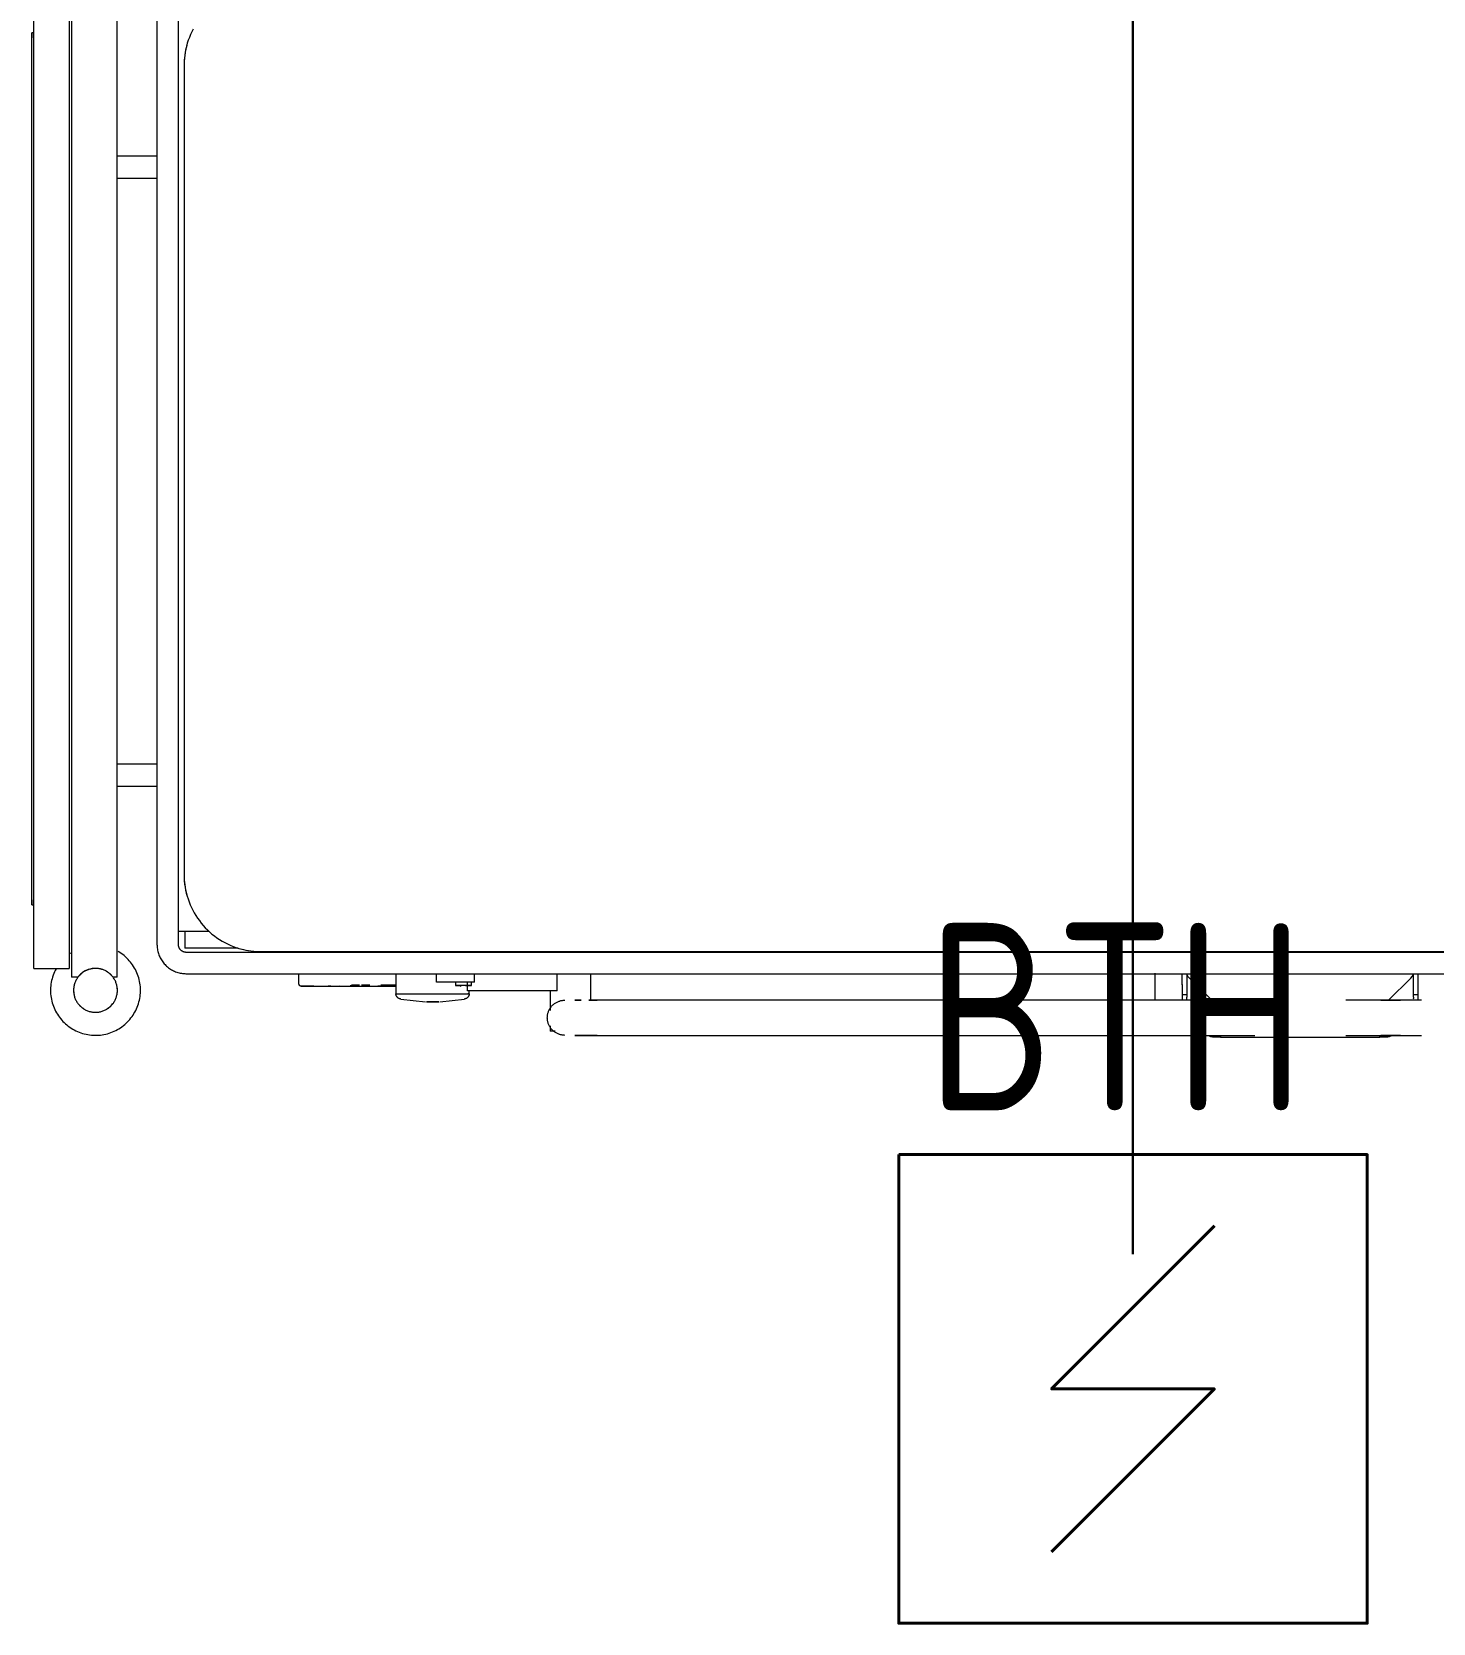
# Model space of a CAD drawing. Header units: millimetres. Extents: x -174154 to -170572, y -111302 to -109817.
# Drawn here: x -171701.25 to -171688.47, y -110927.54 to -110913.03 of the extents above; entities that cross this region are included whole.
import ezdxf

# ---------------------------------------------------------------- set-up
doc = ezdxf.new("R2010")
doc.units = ezdxf.units.MM
doc.set_wipeout_variables(frame=1)
doc.linetypes.add('ACAD_ISO02W100', pattern=[15, 12, -3])
for name, color, linetype, lineweight in [('!Подложка', 252, 'ACAD_ISO02W100', 25), ('Кабель ПС', 20, 'ACAD_ISO02W100', 30), ('ПС', 1, 'Continuous', 50), ('Специальное оборудование', 7, 'Continuous', 18)]:
    doc.layers.add(name, color=color, linetype=linetype, lineweight=lineweight)
doc.styles.get("Standard").update_dxf_attribs({"font": 'GOST_A.TTF'})

# ---------------------------------------------------------------- blocks, each defined once
blk = doc.blocks.new('*U11')
at = {"layer": 'ПС', "ltscale": 300, "insert": (138.9, 388.4), "char_height": 120, "width": 281.478, "attachment_point": 5, "bg_fill": 3, "box_fill_scale": 1, "bg_fill_color": 256, "bg_fill_transparency": 0}
blk.add_mtext('BTH', dxfattribs=at)
blk.add_wipeout([(0, 300), (300, 300), (300, 0), (0, 0)]).dxf.layer = 'ПС'
at = {"layer": 'ПС', "color": 1, "lineweight": 40}
blk.add_lwpolyline([(0, 300), (300, 300), (300, 0), (0, 0)], close=True, dxfattribs=at)
at = {"layer": 'ПС', "lineweight": 40, "ltscale": 100}
blk.add_lwpolyline([(202.1, 254.3), (97.9, 150), (202.1, 150), (97.9, 45.7)], dxfattribs=at)
blk = doc.blocks.new('Medical_All_ARJO_Enterprise-8000_Patient-Bed - Citadel-V1-В_АР_ПЭ_03 Этаж')
at = {"layer": 'Специальное оборудование'}
for p, q in [((-1220.7, 464.5), (-1220.7, -461.4)), ((-1178.9, -461.4), (-1178.9, 464.5)), ((-1254.9, 387.2), (-1254.9, 453.4)), ((-1222.9, 453.4), (-1222.9, 387.2)), ((-1142.8, 434.5), (-1142.8, -431.5)), ((-1123.2, -431.5), (-1123.2, 434.5)), ((-1254.9, 399.6), (-1256.9, 399.6)), ((-1256.9, 384.6), (-1256.9, 399.6)), ((-1256.9, 399.6), (-1256.9, 395.2)), ((-1256.9, -380.4), (-1256.9, 384.6)), ((-1254.9, -387.2), (-1254.9, 387.2)), ((-1222.9, 387.2), (-1222.9, -387.2)), ((-1118, 370.1), (-1118, -368.1)), ((-1142.5, 287.2), (-1178.9, 287.2)), ((-1178.9, 267.2), (-1142.5, 267.2)), ((-1142.4, -267.2), (-1178.9, -267.2)), ((-1178.9, -287.2), (-1142.4, -287.2)), ((-1256.9, -395.4), (-1256.9, -380.4)), ((-1256.9, -391), (-1256.9, -395.4)), ((-1254.9, -453.4), (-1254.9, -387.2)), ((-1222.9, -387.2), (-1222.9, -453.4)), ((-1256.9, -395.4), (-1254.9, -395.4)), ((-1123.2, -419.5), (-1095.1, -419.5)), ((-1117.3, -419.5), (-1117.3, -434.9)), ((-1105, -434.9), (-1117.3, -434.9)), ((-1080.5, -434.9), (-1105, -434.9)), ((-1068.6, -434.9), (-1080.5, -434.9)), ((-1221.6, -439.4), (-1222.9, -440.2)), ((7.5, -438.8), (-1116, -438.8)), ((-1048, -438.1), (-88.8, -438.1)), ((-887.9, -439.2), (-887.9, -437.7)), ((-853.2, -439.2), (-853.2, -437.7)), ((3.1, -438.4), (-203.7, -438.4)), ((785.8, -438.8), (1.7, -438.8)), ((-1254.9, -453.4), (-1222.9, -453.4)), ((-1214.8, -461.4), (-1220.7, -461.4)), ((-1178.9, -461.4), (-1182.8, -461.4)), ((-1116, -458.3), (7.5, -458.3)), ((-924.9, -458), (-924.9, -476.5)), ((-887.9, -466), (-887.9, -458)), ((-853.2, -466), (-853.2, -458)), ((-777.8, -473.8), (-777.8, -458)), ((-747.1, -482.5), (-747.1, -458)), ((-232.3, -463.2), (-232.3, -457.9)), ((-232.3, -472.4), (-232.3, -463.2)), ((-207.9, -468.4), (-207.9, -458.1)), ((-203.7, -458.1), (-203.7, -470.4)), ((-201.2, -462.4), (-180.8, -482.5)), ((-19.8, -482.5), (0.6, -462.4)), ((1.7, -458.3), (785.8, -458.3)), ((3.1, -470.4), (3.1, -458.3)), ((7.3, -463.2), (7.3, -458.3)), ((7.3, -472.4), (7.3, -463.2)), ((-984.2, -469.7), (-986.5, -469.7)), ((-976.6, -468.8), (-976.6, -468.8)), ((-966.4, -468.8), (-966.4, -469.7)), ((-958, -468.8), (-965.2, -468.8)), ((-965.2, -468.8), (-958, -468.8)), ((-958.6, -468.8), (-965.1, -468.8)), ((-965.1, -468.8), (-958.6, -468.8)), ((-961.4, -469.7), (-964.1, -469.7)), ((-948.6, -468.8), (-956.3, -468.8)), ((-948.8, -468.8), (-954.9, -468.8)), ((-938.5, -469.7), (-941.4, -469.7)), ((-924.4, -468.8), (-938.5, -468.8)), ((-924.5, -468.8), (-938.5, -468.8)), ((-938.5, -469.7), (-938.5, -469.7)), ((-924.5, -469.7), (-938.5, -469.7)), ((-938.5, -469.7), (-938.5, -469.7)), ((-924.5, -469.7), (-938.5, -469.7)), ((-924.9, -476.5), (-921.5, -476.5)), ((-921.5, -476.5), (-917.6, -476.5)), ((-917.6, -476.5), (-912.3, -476.5)), ((-912.3, -476.5), (-891.4, -476.5)), ((-891.4, -476.5), (-857.9, -476.5)), ((-870.3, -466), (-887.9, -466)), ((-870.5, -466), (-870.5, -469)), ((-870.5, -469), (-865.1, -469)), ((-855.8, -469), (-870.5, -469)), ((-853.2, -466), (-870.3, -466)), ((-865.8, -469.7), (-865.7, -469.7)), ((-861.3, -469), (-855.8, -469)), ((-859.6, -473.8), (-859.6, -466)), ((-815.1, -473.8), (-859.6, -473.8)), ((-857.9, -476.5), (-859.1, -476.5)), ((-857.9, -476.5), (-857.9, -473.8)), ((-855.8, -469), (-855.8, -466)), ((-809.9, -473.8), (-815.1, -473.8)), ((-777.8, -473.8), (-809.9, -473.8)), ((-784.3, -473.8), (-784.3, -491.8)), ((-232.3, -475.3), (-232.3, -472.4)), ((-232.3, -482.1), (-232.3, -475.3)), ((-207.9, -468), (-207.9, -472.4)), ((-207.9, -472.4), (-207.9, -475.3)), ((-207.9, -475.3), (-207.9, -482.1)), ((-207.9, -477.3), (-203.7, -477.3)), ((-203.7, -470.4), (-203.7, -476.8)), ((-203.7, -476.4), (-203.7, -479.6)), ((3.1, -476.8), (3.1, -470.4)), ((3.1, -479.6), (3.1, -476.4)), ((3.1, -477.3), (7.3, -477.3)), ((7.3, -475.3), (7.3, -472.4)), ((7.3, -482.1), (7.3, -475.3)), ((-920.4, -481.4), (-897.9, -483.8)), ((-891.4, -483.8), (-897, -483.8)), ((-897, -483.8), (-891.4, -483.8)), ((-891.4, -483.8), (-885.7, -483.8)), ((-885.7, -483.8), (-891.4, -483.8)), ((-884.9, -483.8), (-862.4, -481.4)), ((-755.9, -482.5), (-761.7, -482.5)), ((-761.7, -482.5), (-755.8, -482.5)), ((-741.4, -482.5), (-748.9, -482.5)), ((-748.9, -482.5), (-741.4, -482.5)), ((-141.7, -482.5), (-741.4, -482.5)), ((-42.2, -482.5), (-58.5, -482.5)), ((-8.8, -482.5), (-26.9, -482.5)), ((-26.7, -482.5), (-8.8, -482.5)), ((-784.3, -505.7), (-784.3, -510.6)), ((-779.6, -510.6), (-784.2, -510.6)), ((-784.2, -510.6), (-784.2, -510.6)), ((-741.4, -514.5), (-761.7, -514.5)), ((-761.7, -514.5), (-741.4, -514.5)), ((-741.4, -514.5), (-141.7, -514.5)), ((-177.6, -516), (-180.3, -516)), ((-172.9, -516), (-177.6, -516)), ((-172.9, -514.8), (-172.9, -516)), ((-172.9, -516), (-27.7, -516)), ((-58.5, -514.5), (-42.2, -514.5)), ((-27.7, -516), (-27.7, -514.8)), ((-23.1, -516), (-27.7, -516)), ((-26.9, -514.5), (-8.8, -514.5)), ((-8.8, -514.5), (-26.7, -514.5)), ((-20.3, -516), (-23.1, -516))]:
    blk.add_line(p, q, dxfattribs=at)
at = {"layer": 'Специальное оборудование', "flags": 128}
for points in [[(-1109.7, 403.1), (-1111, 400.6), (-1112.2, 398), (-1113.2, 395.4), (-1114.2, 392.8), (-1115.1, 390.1), (-1115.8, 387.4), (-1116.4, 384.7), (-1117, 382), (-1117.4, 379.2), (-1117.7, 376.4), (-1117.9, 373.6), (-1118, 370.8), (-1118, 370.1)], [(-1118, -368.1), (-1117.9, -370.9), (-1117.8, -373.7), (-1117.5, -376.5), (-1117.1, -379.3), (-1116.6, -382), (-1116, -384.8), (-1115.3, -387.5), (-1114.4, -390.1), (-1113.5, -392.8), (-1112.5, -395.4), (-1111.3, -397.9), (-1110.1, -400.4), (-1108.7, -402.9), (-1107.3, -405.3), (-1105.8, -407.6), (-1104.1, -409.9), (-1102.4, -412.1), (-1100.6, -414.3), (-1098.7, -416.3), (-1096.8, -418.3), (-1094.7, -420.2), (-1092.6, -422.1), (-1090.4, -423.8), (-1088.1, -425.5), (-1085.8, -427), (-1083.4, -428.5), (-1081, -429.9), (-1078.5, -431.1), (-1075.9, -432.3), (-1073.4, -433.4), (-1070.7, -434.3), (-1068.1, -435.2), (-1065.4, -435.9), (-1062.6, -436.6), (-1059.9, -437.1), (-1057.1, -437.5), (-1054.3, -437.8), (-1051.5, -438), (-1048.7, -438.1), (-1048, -438.1)], [(-1142.8, -431.5), (-1142.7, -432.6), (-1142.7, -433.7), (-1142.6, -434.7), (-1142.4, -435.8), (-1142.2, -436.8), (-1142, -437.9), (-1141.7, -438.9), (-1141.4, -439.9), (-1141, -441), (-1140.6, -441.9), (-1140.2, -442.9), (-1139.7, -443.9), (-1139.2, -444.8), (-1138.7, -445.7), (-1138.1, -446.6), (-1137.5, -447.5), (-1136.8, -448.4), (-1136.1, -449.2), (-1135.4, -450), (-1134.6, -450.7), (-1133.9, -451.5), (-1133.1, -452.1), (-1132.2, -452.8), (-1131.3, -453.4), (-1130.5, -454), (-1129.5, -454.6), (-1128.6, -455.1), (-1127.7, -455.6), (-1126.7, -456.1), (-1125.7, -456.5), (-1124.7, -456.8), (-1123.7, -457.2), (-1122.6, -457.4), (-1121.6, -457.7), (-1120.5, -457.9), (-1119.5, -458.1), (-1118.4, -458.2), (-1117.4, -458.2), (-1116.3, -458.3), (-1116, -458.3)], [(-1116, -438.8), (-1116.3, -438.8), (-1116.6, -438.7), (-1116.9, -438.7), (-1117.2, -438.7), (-1117.4, -438.6), (-1117.7, -438.6), (-1118, -438.5), (-1118.3, -438.4), (-1118.6, -438.3), (-1118.8, -438.2), (-1119.1, -438.1), (-1119.3, -438), (-1119.6, -437.8), (-1119.8, -437.7), (-1120.1, -437.5), (-1120.3, -437.3), (-1120.6, -437.2), (-1120.8, -437), (-1121, -436.8), (-1121.2, -436.6), (-1121.4, -436.4), (-1121.6, -436.1), (-1121.8, -435.9), (-1121.9, -435.7), (-1122.1, -435.4), (-1122.2, -435.2), (-1122.4, -434.9), (-1122.5, -434.7), (-1122.6, -434.4), (-1122.8, -434.2), (-1122.9, -433.9), (-1122.9, -433.6), (-1123, -433.3), (-1123.1, -433), (-1123.1, -432.8), (-1123.2, -432.5), (-1123.2, -432.2), (-1123.2, -431.9), (-1123.2, -431.6), (-1123.2, -431.5)], [(-1157.8, -473.4), (-1157.8, -471.8), (-1157.9, -470.2), (-1158.1, -468.5), (-1158.3, -466.9), (-1158.6, -465.3), (-1159, -463.7), (-1159.4, -462.1), (-1159.9, -460.5), (-1160.4, -459), (-1161, -457.5), (-1161.7, -456), (-1162.4, -454.5), (-1163.2, -453.1), (-1164.1, -451.7), (-1165, -450.3), (-1165.9, -449), (-1166.9, -447.7), (-1168, -446.4), (-1169.1, -445.2), (-1170.2, -444), (-1171.4, -442.9), (-1172.7, -441.8), (-1174, -440.8), (-1175.3, -439.9), (-1176.7, -438.9), (-1178.1, -438.1)], [(-88.8, -438.1), (-73.5, -438.1), (-58.2, -438.1), (-42.9, -438.1), (-27.7, -438.1), (-12.6, -438.1), (2.3, -438.1), (17.2, -438.1), (31.8, -438.1), (42.3, -438.1)], [(-1234.8, -453.7), (-1235.5, -455.2), (-1236.2, -456.7), (-1236.9, -458.2), (-1237.4, -459.7), (-1238, -461.3), (-1238.4, -462.8), (-1238.8, -464.4), (-1239.1, -466), (-1239.4, -467.7), (-1239.6, -469.3), (-1239.7, -470.9), (-1239.8, -472.6), (-1239.8, -473.4)], [(-1178.8, -473.4), (-1178.8, -472.6), (-1178.9, -471.8), (-1179, -471), (-1179.1, -470.3), (-1179.2, -469.5), (-1179.4, -468.7), (-1179.6, -467.9), (-1179.8, -467.1), (-1180.1, -466.4), (-1180.4, -465.6), (-1180.7, -464.9), (-1181.1, -464.2), (-1181.5, -463.5), (-1181.9, -462.8), (-1182.3, -462.1), (-1182.8, -461.5), (-1183.3, -460.9), (-1183.8, -460.2), (-1184.3, -459.7), (-1184.9, -459.1), (-1185.5, -458.5), (-1186.1, -458), (-1186.7, -457.5), (-1187.3, -457.1), (-1188, -456.6), (-1188.7, -456.2), (-1189.4, -455.8), (-1190.1, -455.4), (-1190.8, -455.1), (-1191.6, -454.8), (-1192.3, -454.5), (-1193.1, -454.3), (-1193.8, -454.1), (-1194.6, -453.9), (-1195.4, -453.7), (-1196.2, -453.6), (-1197, -453.5), (-1197.8, -453.5), (-1198.6, -453.4), (-1199.4, -453.4), (-1200.2, -453.5), (-1201, -453.6), (-1201.8, -453.7), (-1202.6, -453.8), (-1203.4, -454), (-1204.1, -454.2), (-1204.9, -454.4), (-1205.6, -454.6), (-1206.4, -454.9), (-1207.1, -455.3), (-1207.9, -455.6), (-1208.6, -456), (-1209.2, -456.4), (-1209.9, -456.8), (-1210.6, -457.3), (-1211.2, -457.8), (-1211.8, -458.3), (-1212.4, -458.8), (-1213, -459.3), (-1213.6, -459.9), (-1214.1, -460.5), (-1214.6, -461.2), (-1215.1, -461.8), (-1215.5, -462.5), (-1215.9, -463.1), (-1216.3, -463.8), (-1216.7, -464.5), (-1217.1, -465.3), (-1217.4, -466), (-1217.7, -466.7), (-1217.9, -467.5), (-1218.1, -468.3), (-1218.3, -469), (-1218.5, -469.8), (-1218.6, -470.6), (-1218.7, -471.4), (-1218.8, -472.2), (-1218.8, -473), (-1218.8, -473.4)], [(-1013.3, -467.8), (-1013.4, -464.9), (-1013.5, -461.9), (-1013.4, -458.9)], [(-203.5, -458.9), (-202.6, -460.7), (-201.2, -462.4)], [(0.6, -462.4), (2, -460.7), (2.8, -458.9)], [(-1239.8, -473.4), (-1239.8, -475.1), (-1239.7, -476.7), (-1239.5, -478.3), (-1239.3, -480), (-1239, -481.6), (-1238.6, -483.2), (-1238.2, -484.8), (-1237.7, -486.3), (-1237.2, -487.9), (-1236.6, -489.4), (-1235.9, -490.9), (-1235.2, -492.4), (-1234.4, -493.8), (-1233.5, -495.2), (-1232.6, -496.6), (-1231.7, -497.9), (-1230.7, -499.2), (-1229.6, -500.5), (-1228.5, -501.7), (-1227.4, -502.8), (-1226.2, -504), (-1224.9, -505), (-1223.6, -506.1), (-1222.3, -507), (-1221, -507.9), (-1219.6, -508.8), (-1218.1, -509.6), (-1216.7, -510.3), (-1215.2, -511), (-1213.7, -511.7), (-1212.1, -512.2), (-1210.6, -512.7), (-1209, -513.2), (-1207.4, -513.5), (-1205.8, -513.8), (-1204.2, -514.1), (-1202.5, -514.3), (-1200.9, -514.4), (-1199.2, -514.4), (-1197.6, -514.4), (-1196, -514.3), (-1194.3, -514.2), (-1192.7, -514), (-1191.1, -513.7), (-1189.5, -513.4), (-1187.9, -513), (-1186.3, -512.5), (-1184.8, -512), (-1183.2, -511.4), (-1181.7, -510.7), (-1180.3, -510), (-1178.8, -509.2), (-1177.4, -508.4), (-1176, -507.5), (-1174.7, -506.6), (-1173.4, -505.6), (-1172.1, -504.6), (-1170.9, -503.5), (-1169.7, -502.3), (-1168.6, -501.1), (-1167.5, -499.9), (-1166.5, -498.6), (-1165.5, -497.3), (-1164.5, -496), (-1163.7, -494.6), (-1162.9, -493.2), (-1162.1, -491.7), (-1161.4, -490.2), (-1160.8, -488.7), (-1160.2, -487.2), (-1159.7, -485.6), (-1159.2, -484), (-1158.8, -482.4), (-1158.5, -480.8), (-1158.2, -479.2), (-1158, -477.6), (-1157.9, -476), (-1157.8, -474.3), (-1157.8, -473.4)], [(-1218.8, -473.4), (-1218.8, -474.2), (-1218.7, -475), (-1218.7, -475.8), (-1218.6, -476.6), (-1218.4, -477.4), (-1218.2, -478.2), (-1218, -479), (-1217.8, -479.7), (-1217.5, -480.5), (-1217.2, -481.2), (-1216.9, -482), (-1216.5, -482.7), (-1216.2, -483.4), (-1215.8, -484.1), (-1215.3, -484.7), (-1214.8, -485.4), (-1214.4, -486), (-1213.8, -486.6), (-1213.3, -487.2), (-1212.7, -487.8), (-1212.2, -488.3), (-1211.5, -488.9), (-1210.9, -489.3), (-1210.3, -489.8), (-1209.6, -490.3), (-1208.9, -490.7), (-1208.2, -491.1), (-1207.5, -491.4), (-1206.8, -491.8), (-1206.1, -492.1), (-1205.3, -492.4), (-1204.5, -492.6), (-1203.8, -492.8), (-1203, -493), (-1202.2, -493.1), (-1201.4, -493.3), (-1200.6, -493.4), (-1199.8, -493.4), (-1199, -493.4), (-1198.2, -493.4), (-1197.4, -493.4), (-1196.6, -493.3), (-1195.8, -493.2), (-1195, -493.1), (-1194.3, -492.9), (-1193.5, -492.7), (-1192.7, -492.5), (-1192, -492.2), (-1191.2, -491.9), (-1190.5, -491.6), (-1189.8, -491.3), (-1189.1, -490.9), (-1188.4, -490.5), (-1187.7, -490.1), (-1187, -489.6), (-1186.4, -489.1), (-1185.8, -488.6), (-1185.2, -488.1), (-1184.6, -487.5), (-1184.1, -486.9), (-1183.5, -486.3), (-1183, -485.7), (-1182.5, -485.1), (-1182.1, -484.4), (-1181.7, -483.7), (-1181.3, -483.1), (-1180.9, -482.3), (-1180.6, -481.6), (-1180.2, -480.9), (-1180, -480.1), (-1179.7, -479.4), (-1179.5, -478.6), (-1179.3, -477.8), (-1179.1, -477), (-1179, -476.3), (-1178.9, -475.5), (-1178.8, -474.7), (-1178.8, -473.9), (-1178.8, -473.4)], [(-1011.3, -469.7), (-1011.3, -469.7), (-1011.4, -469.7), (-1011.5, -469.7), (-1011.6, -469.7), (-1011.7, -469.7), (-1011.7, -469.6), (-1011.8, -469.6), (-1011.9, -469.6), (-1012, -469.6), (-1012, -469.5), (-1012.1, -469.5), (-1012.2, -469.5), (-1012.3, -469.4), (-1012.3, -469.4), (-1012.4, -469.3), (-1012.5, -469.3), (-1012.5, -469.3), (-1012.6, -469.2), (-1012.6, -469.1), (-1012.7, -469.1), (-1012.8, -469), (-1012.8, -469), (-1012.9, -468.9), (-1012.9, -468.8), (-1012.9, -468.8), (-1013, -468.7), (-1013, -468.6), (-1013.1, -468.6), (-1013.1, -468.5), (-1013.1, -468.4), (-1013.2, -468.3), (-1013.2, -468.3), (-1013.2, -468.2), (-1013.2, -468.1), (-1013.2, -468), (-1013.2, -468), (-1013.3, -467.9), (-1013.3, -467.8)], [(-999.7, -469.7), (-1001.2, -469.7), (-1002.7, -469.7), (-1004, -469.7), (-1005.2, -469.7), (-1006.3, -469.7), (-1007.3, -469.7), (-1008.2, -469.7), (-1009, -469.7), (-1009.7, -469.7), (-1010.2, -469.7), (-1010.6, -469.7), (-1011, -469.7), (-1011.2, -469.7), (-1011.3, -469.7), (-1011.3, -469.7)], [(-1011.3, -469.7), (-1011.2, -469.7), (-1011, -469.7), (-1010.7, -469.7), (-1010.3, -469.7), (-1009.8, -469.7), (-1009.2, -469.7), (-1008.4, -469.7), (-1007.6, -469.7), (-1006.6, -469.7), (-1005.5, -469.7), (-1004.3, -469.7), (-1003, -469.7), (-1001.6, -469.7), (-1000.1, -469.7), (-998.5, -469.7), (-996.9, -469.7), (-995.1, -469.7), (-993.2, -469.7), (-991.2, -469.7), (-989.2, -469.7), (-987.1, -469.7), (-984.9, -469.7), (-982.6, -469.7), (-980.2, -469.7), (-977.8, -469.7), (-975.3, -469.7), (-972.8, -469.7), (-970.2, -469.7), (-967.5, -469.7), (-964.8, -469.7), (-962.1, -469.7), (-959.3, -469.7), (-956.5, -469.7), (-953.7, -469.7), (-950.8, -469.7), (-948, -469.7), (-945.1, -469.7), (-942.2, -469.7), (-939.3, -469.7), (-938.5, -469.7)], [(-938.5, -469.7), (-935.6, -469.7), (-932.7, -469.7), (-929.8, -469.7), (-926.9, -469.7), (-924.7, -469.7)], [(-920.4, -481.4), (-920.6, -481.4), (-920.8, -481.3), (-921, -481.3), (-921.2, -481.2), (-921.4, -481.2), (-921.6, -481.1), (-921.8, -481), (-921.9, -481), (-922.1, -480.9), (-922.3, -480.8), (-922.5, -480.7), (-922.6, -480.6), (-922.8, -480.5), (-923, -480.3), (-923.1, -480.2), (-923.3, -480.1), (-923.4, -479.9), (-923.5, -479.8), (-923.7, -479.6), (-923.8, -479.5), (-923.9, -479.3), (-924, -479.2), (-924.1, -479), (-924.2, -478.8), (-924.3, -478.6), (-924.4, -478.5), (-924.5, -478.3), (-924.6, -478.1), (-924.6, -477.9), (-924.7, -477.7), (-924.7, -477.5), (-924.8, -477.3), (-924.8, -477.1), (-924.8, -476.9), (-924.9, -476.7), (-924.9, -476.5), (-924.9, -476.5)], [(-865.5, -469.7), (-865.6, -469.7), (-865.7, -469.7)], [(-857.9, -476.5), (-857.9, -476.7), (-858, -476.9), (-858, -477.1), (-858, -477.3), (-858, -477.5), (-858.1, -477.7), (-858.1, -477.9), (-858.2, -478.1), (-858.3, -478.2), (-858.4, -478.4), (-858.4, -478.6), (-858.5, -478.8), (-858.6, -479), (-858.7, -479.1), (-858.9, -479.3), (-859, -479.5), (-859.1, -479.6), (-859.2, -479.8), (-859.4, -479.9), (-859.5, -480.1), (-859.7, -480.2), (-859.8, -480.3), (-860, -480.4), (-860.1, -480.6), (-860.3, -480.7), (-860.5, -480.8), (-860.6, -480.9), (-860.8, -480.9), (-861, -481), (-861.2, -481.1), (-861.4, -481.2), (-861.6, -481.2), (-861.8, -481.3), (-862, -481.3), (-862.2, -481.3), (-862.4, -481.4), (-862.4, -481.4)], [(-770.8, -514.5), (-771.4, -514.4), (-772, -514.4), (-772.7, -514.3), (-773.3, -514.3), (-773.9, -514.1), (-774.6, -514), (-775.2, -513.8), (-775.8, -513.6), (-776.4, -513.4), (-777, -513.2), (-777.6, -512.9), (-778.1, -512.6), (-778.7, -512.3), (-779.3, -512), (-779.8, -511.7), (-780.3, -511.3), (-780.8, -510.9), (-781.3, -510.5), (-781.8, -510.1), (-782.2, -509.6), (-782.7, -509.1), (-783.1, -508.7), (-783.5, -508.2), (-783.9, -507.6), (-784.2, -507.1), (-784.6, -506.6), (-784.9, -506), (-785.2, -505.4), (-785.4, -504.8), (-785.7, -504.3), (-785.9, -503.7), (-786.1, -503), (-786.3, -502.4), (-786.4, -501.8), (-786.5, -501.2), (-786.6, -500.5), (-786.7, -499.9), (-786.7, -499.3), (-786.8, -498.6), (-786.7, -498), (-786.7, -497.4), (-786.7, -496.7), (-786.6, -496.1), (-786.5, -495.4), (-786.3, -494.8), (-786.2, -494.2), (-786, -493.6), (-785.8, -493), (-785.6, -492.4), (-785.3, -491.8), (-785, -491.2), (-784.7, -490.7), (-784.4, -490.1), (-784.1, -489.6), (-783.7, -489), (-783.3, -488.5), (-782.9, -488), (-782.5, -487.6), (-782, -487.1), (-781.6, -486.7), (-781.1, -486.2), (-780.6, -485.8), (-780.1, -485.4), (-779.5, -485.1), (-779, -484.7), (-778.4, -484.4), (-777.9, -484.1), (-777.3, -483.9), (-776.7, -483.6), (-776.1, -483.4), (-775.5, -483.2), (-774.9, -483), (-774.3, -482.8), (-773.6, -482.7), (-773, -482.6), (-772.4, -482.5), (-771.7, -482.5), (-771.1, -482.5), (-770.8, -482.5)], [(10.5, -482.5), (7.3, -482.5), (4.1, -482.5), (0.9, -482.5), (-2.2, -482.5), (-5.3, -482.5), (-8.4, -482.5), (-11.5, -482.5), (-14.5, -482.5), (-17.5, -482.5), (-20.4, -482.5), (-23.3, -482.5), (-26.1, -482.5), (-28.8, -482.5), (-31.5, -482.5), (-34.1, -482.5), (-36.6, -482.5), (-39, -482.5), (-41.3, -482.5), (-42.2, -482.5)], [(-180.3, -516), (-181.7, -515.7), (-183, -515.1)], [(-42.2, -514.5), (-39.8, -514.5), (-37.4, -514.5), (-34.9, -514.5), (-32.4, -514.5), (-29.7, -514.5), (-27, -514.5), (-24.3, -514.5), (-21.4, -514.5), (-18.5, -514.5), (-15.6, -514.5), (-12.6, -514.5), (-9.5, -514.5), (-6.4, -514.5), (-3.3, -514.5), (-0.2, -514.5), (3, -514.5), (6.2, -514.5), (9.4, -514.5), (10.5, -514.5)], [(-17.6, -515.1), (-18.9, -515.7), (-20.3, -516)]]:
    blk.add_lwpolyline(points, dxfattribs=at)
at = {"layer": 'Специальное оборудование'}
for centre, radius, start, end in [((-1048, 370.1), 70, 165, 180), ((-1048, -368.1), 70, 180, 195), ((-1048, -368.1), 70, 255, 270), ((-1198.8, -473.4), 20, 135, 142.602), ((-1198.8, -473.4), 20, 121.562, 134.8884), ((-1198.8, -473.4), 20, 60.2147, 126.4675), ((-1198.8, -473.4), 20, 90.8919, 101.5809), ((-1198.8, -473.4), 20, 79.8102, 89.3285), ((-1198.8, -473.4), 20, 68.3927, 72.4518), ((-1198.8, -473.4), 20, 53.4757, 60.796), ((-1198.8, -473.4), 20, 45, 52.375), ((-1198.8, -473.4), 20, 40.1801, 44.9103), ((-1198.8, -473.4), 20, 171.8082, 180), ((-1198.8, -473.4), 20, 180, 188.1918), ((-1198.8, -473.4), 20, 360, 8.1918), ((-1198.8, -473.4), 20, 351.8082, 360), ((-1198.8, -473.4), 20, 220.1801, 232.375), ((-1198.8, -473.4), 20, 233.4757, 240.796), ((-1198.8, -473.4), 20, 259.8102, 281.5809), ((-1198.8, -473.4), 20, 301.562, 322.602)]:
    blk.add_arc(centre, radius, start, end, dxfattribs=at)
for points in [[(-1210.7, -457.4), (-1211.5, -457.9), (-1213, -459.2), (-1214.2, -460.7), (-1214.8, -461.4)], [(-203.6, -481.6), (-203.7, -480.9), (-203.7, -480.3), (-203.7, -479.6)], [(3.1, -479.6), (3.1, -480.3), (3, -480.9), (2.9, -481.6)]]:
    blk.add_open_spline(points, degree=3, dxfattribs=at)
blk.add_open_spline([(-1182.8, -461.4), (-1183.3, -460.7), (-1184.2, -459.8), (-1185.5, -458.5), (-1186.9, -457.3), (-1188.1, -456.5), (-1188.9, -456.1)], degree=3, knots=[0, 0, 0, 0, 0.333333, 0.5, 0.666667, 1, 1, 1, 1], dxfattribs=at)
blk = doc.blocks.new('A$C7b4e20c5')
at = {"layer": 'Специальное оборудование', "color": 251, "lineweight": 20, "true_color": 0x636466}
blk.add_blockref('Medical_All_ARJO_Enterprise-8000_Patient-Bed - Citadel-V1-В_АР_ПЭ_03 Этаж', (6348.9, 1987.2), dxfattribs=at)

msp = doc.modelspace()

# ---------------------------------------------------------------- block references
at = {"layer": 'ПС', "color": 0, "xscale": 0.01424277820484836, "yscale": 0.01424277820484836, "zscale": 0.01424277820484836}
msp.add_blockref('*U11', (-171693.34, -110927.545), dxfattribs=at)

# ---------------------------------------------------------------- next in the draw order: linework, layer by layer
at = {"layer": 'Кабель ПС'}
msp.add_lwpolyline([(-171691.204, -110897.18), (-171691.204, -110925.408)], dxfattribs=at)

# ---------------------------------------------------------------- next in the draw order: block references
at = {"layer": '!Подложка', "ltscale": 20, "xscale": 0.01, "yscale": 0.01, "zscale": 0.01}
msp.add_blockref('A$C7b4e20c5', (-171752.166, -110936.912), dxfattribs=at)

doc.saveas('drawing.dxf')
